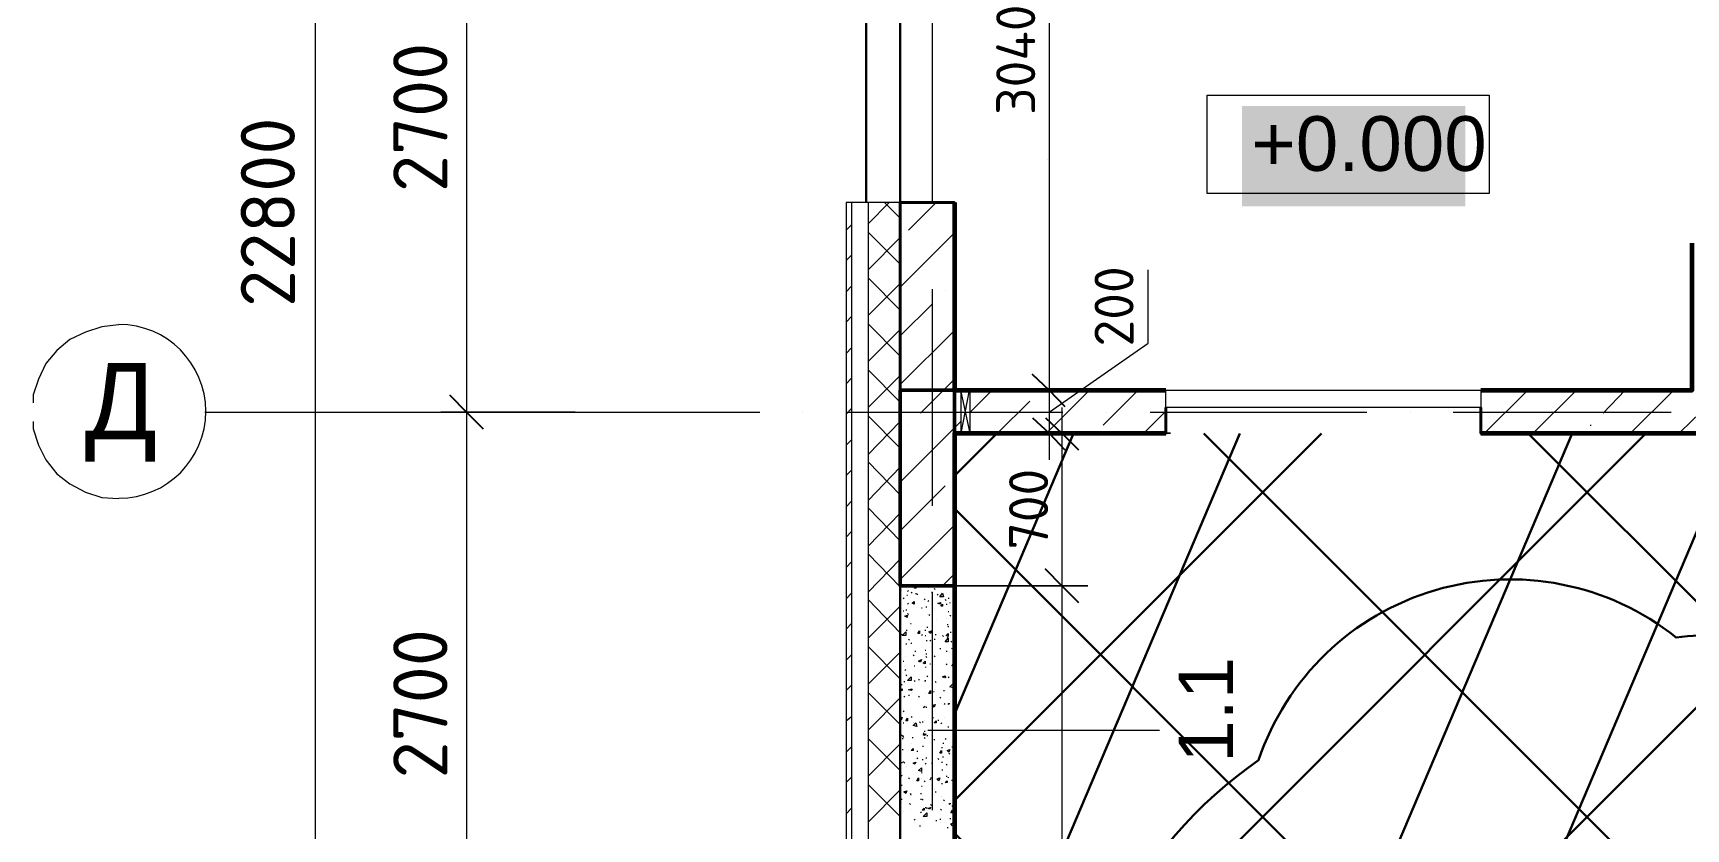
# Model space of a CAD drawing. Header units: millimetres. Extents: x -84737 to 172119, y -43083 to 59399.
# Drawn here: x 2559 to 10175, y 42558 to 46224 of the extents above; entities that cross this region are included whole.
import ezdxf

# ---------------------------------------------------------------- set-up
doc = ezdxf.new("R2010")
doc.units = ezdxf.units.MM
for name, color, linetype, lineweight in [('11) Плинтус ПЛ-2', 70, 'Continuous', 30), ('15) Штукатурка стен СТ-1.1', 161, 'Continuous', 60), ('16) Краска СТ-1.1 стена', 5, 'Continuous', 60), ('17) Краска СТ-3.1 стена', 6, 'Continuous', 60), ('18) Краска ПТ-1 потолок', 31, 'Continuous', 30), ('20) Шпакл. баз. фин Стена', 40, 'Continuous', 60), ('22) Шпакл. баз. фин. Потолок', 102, 'Continuous', 30), ('3) Плинутс ПЛ-1', 6, 'Continuous', 30), ('5) Затарка материала', 160, 'Continuous', 30), ('6) Уборка мусора', 20, 'Continuous', 30)]:
    doc.layers.add(name, color=color, linetype=linetype, lineweight=lineweight)
for name, color, linetype in [('PDF _Аннотации', 7, 'Continuous'), ('PDF _Двери', 7, 'Continuous'), ('PDF _Марки', 7, 'Continuous'), ('PDF _Несущие колонны', 7, 'Continuous'), ('PDF _Обозначения', 7, 'Continuous'), ('PDF _Оси', 7, 'Continuous'), ('PDF _Перекрытия', 7, 'Continuous'), ('PDF _Размеры-100', 7, 'Continuous'), ('PDF _Стены', 7, 'Continuous'), ('PDF _Текст', 7, 'Continuous'), ('PDF _Элементы узлов', 7, 'Continuous')]:
    doc.layers.add(name, color=color, linetype=linetype)
doc.layers.add('PDF _Высотные отметки', color=7, linetype='Continuous', true_color=0xffffff)
doc.styles.add('PDF GOSTCommon', font='arial.ttf')
doc.styles.add('PDF ISOCPEUR', font='isocpeur.ttf')

msp = doc.modelspace()

# ---------------------------------------------------------------- hatches: boundary and pattern name
at = {"layer": '18) Краска ПТ-1 потолок'}
h = msp.add_hatch(dxfattribs=at)
h.set_pattern_fill('ANSI32', color=256, scale=222, angle=22)
h.paths.add_polyline_path([(26915.9, 43368.7), (24507.3, 43368.7), (24507.3, 34077.2), (26915.9, 34077.2)])
h.paths.add_polyline_path([(36427.6, 39178), (36427.6, 34081.4), (26987.8, 34081.4), (26987.8, 40617.2), (29108.6, 40617.2), (29108.6, 39178)])
h.paths.add_polyline_path([(42006.7, 34077.2), (36508, 34077.2), (36508, 44380.4), (42006.7, 44380.4)])
h.paths.add_polyline_path([(21895.5, 43368.7), (24304.1, 43368.7), (24304.1, 34077.2), (21895.5, 34077.2)])
h.paths.add_polyline_path([(12383.8, 39178), (12383.8, 34081.4), (21823.5, 34081.4), (21823.5, 40617.2), (19702.8, 40617.2), (19702.8, 39178)])
h.paths.add_polyline_path([(6804.6, 34077.2), (12303.4, 34077.2), (12303.4, 44380.4), (6804.6, 44380.4)])
h = msp.add_hatch(dxfattribs=at)
h.set_pattern_fill('ANSI32', color=256, scale=222, angle=22)
h.paths.add_polyline_path([(26915.9, 43368.7), (24507.3, 43368.7), (24507.3, 34077.2), (26915.9, 34077.2)])
h.paths.add_polyline_path([(36427.6, 39178), (36427.6, 34081.4), (26987.8, 34081.4), (26987.8, 40617.2), (29108.6, 40617.2), (29108.6, 39178)])
h.paths.add_polyline_path([(42006.7, 34077.2), (36508, 34077.2), (36508, 44380.4), (42006.7, 44380.4)])
h.paths.add_polyline_path([(21895.5, 43368.7), (24304.1, 43368.7), (24304.1, 34077.2), (21895.5, 34077.2)])
h.paths.add_polyline_path([(12383.8, 39178), (12383.8, 34081.4), (21823.5, 34081.4), (21823.5, 40617.2), (19702.8, 40617.2), (19702.8, 39178)])
h.paths.add_polyline_path([(6804.6, 34077.2), (12303.4, 34077.2), (12303.4, 44380.4), (6804.6, 44380.4)])
at = {"layer": '22) Шпакл. баз. фин. Потолок'}
h = msp.add_hatch(dxfattribs=at)
h.set_pattern_fill('ANSI37', color=256, scale=333)
h.paths.add_polyline_path([(26915.9, 43368.7), (24507.3, 43368.7), (24507.3, 34077.2), (26915.9, 34077.2)])
h.paths.add_polyline_path([(36427.6, 39178), (36427.6, 34081.4), (26987.8, 34081.4), (26987.8, 40617.2), (29108.6, 40617.2), (29108.6, 39178)])
h.paths.add_polyline_path([(42006.7, 34077.2), (36508, 34077.2), (36508, 44380.4), (42006.7, 44380.4)])
h.paths.add_polyline_path([(21895.5, 43368.7), (24304.1, 43368.7), (24304.1, 34077.2), (21895.5, 34077.2)])
h.paths.add_polyline_path([(12383.8, 39178), (12383.8, 34081.4), (21823.5, 34081.4), (21823.5, 40617.2), (19702.8, 40617.2), (19702.8, 39178)])
h.paths.add_polyline_path([(6804.6, 34077.2), (12303.4, 34077.2), (12303.4, 44380.4), (6804.6, 44380.4)])
h = msp.add_hatch(dxfattribs=at)
h.set_pattern_fill('ANSI37', color=256, scale=333)
h.paths.add_polyline_path([(26915.9, 43368.7), (24507.3, 43368.7), (24507.3, 34077.2), (26915.9, 34077.2)])
h.paths.add_polyline_path([(36427.6, 39178), (36427.6, 34081.4), (26987.8, 34081.4), (26987.8, 40617.2), (29108.6, 40617.2), (29108.6, 39178)])
h.paths.add_polyline_path([(42006.7, 34077.2), (36508, 34077.2), (36508, 44380.4), (42006.7, 44380.4)])
h.paths.add_polyline_path([(21895.5, 43368.7), (24304.1, 43368.7), (24304.1, 34077.2), (21895.5, 34077.2)])
h.paths.add_polyline_path([(12383.8, 39178), (12383.8, 34081.4), (21823.5, 34081.4), (21823.5, 40617.2), (19702.8, 40617.2), (19702.8, 39178)])
h.paths.add_polyline_path([(6804.6, 34077.2), (12303.4, 34077.2), (12303.4, 44380.4), (6804.6, 44380.4)])

# ---------------------------------------------------------------- linework, layer by layer
at = {"layer": '11) Плинтус ПЛ-2'}
for points in [[(7778.2, 44380.4), (6804.6, 44380.4), (6804.6, 34077.2), (12303.4, 34077.2), (12303.4, 37480.5)], [(12303.4, 38928.2), (12303.4, 44380.4), (9230.2, 44380.4)]]:
    msp.add_lwpolyline(points, dxfattribs=at)
at = {"layer": '15) Штукатурка стен СТ-1.1'}
for points in [[(7778.2, 44380.4), (6804.6, 44380.4), (6804.6, 34077.2), (12303.4, 34077.2), (12303.4, 37480.5)], [(12303.4, 38928.2), (12303.4, 44380.4), (9230.2, 44380.4)]]:
    msp.add_lwpolyline(points, dxfattribs=at)
at = {"layer": '16) Краска СТ-1.1 стена'}
for points in [[(7778.2, 44380.4), (6804.6, 44380.4), (6804.6, 34077.2), (12303.4, 34077.2), (12303.4, 37480.5)], [(12303.4, 38928.2), (12303.4, 44380.4), (9230.2, 44380.4)]]:
    msp.add_lwpolyline(points, dxfattribs=at)
at = {"layer": '17) Краска СТ-3.1 стена'}
for points in [[(6804.6, 45443.3), (6804.6, 44579.7), (7778.3, 44579.7)], [(9230.3, 44579.7), (10203.9, 44579.7), (10203.9, 45257)]]:
    msp.add_lwpolyline(points, dxfattribs=at)
at = {"layer": '20) Шпакл. баз. фин Стена'}
for points in [[(6804.6, 45443.3), (6804.6, 44579.7), (7778.3, 44579.7)], [(9230.3, 44579.7), (10203.9, 44579.7), (10203.9, 45257)], [(7778.2, 44380.4), (6804.6, 44380.4), (6804.6, 34077.2), (12303.4, 34077.2), (12303.4, 37480.5)], [(12303.4, 38928.2), (12303.4, 44380.4), (9230.2, 44380.4)]]:
    msp.add_lwpolyline(points, dxfattribs=at)
at = {"layer": '3) Плинутс ПЛ-1'}
for points in [[(6804.6, 45443.3), (6804.6, 44579.7), (7778.3, 44579.7)], [(9230.3, 44579.7), (10203.9, 44579.7), (10203.9, 45257)]]:
    msp.add_lwpolyline(points, dxfattribs=at)
at = {"layer": '5) Затарка материала'}
msp.add_lwpolyline([(8205.8, 39377.1, -0.520567), (8205.8, 42875.2, -0.520567), (10129.9, 43440, -0.520567), (11101.4, 42416.7, -0.520567), (11088.6, 39377.1, -0.520567)], format="xyb", close=True, dxfattribs=at)
at = {"layer": '6) Уборка мусора'}
msp.add_lwpolyline([(8205.8, 39377.1, -0.520567), (8205.8, 42875.2, -0.520567), (10129.9, 43440, -0.520567), (11101.4, 42416.7, -0.520567), (11088.6, 39377.1, -0.520567)], format="xyb", close=True, dxfattribs=at)
at = {"layer": 'PDF _Аннотации', "lineweight": 9}
msp.add_lwpolyline([(7968.8, 45485.6), (7968.8, 45938.6), (9268.3, 45938.6), (9268.3, 45485.6)], close=True, dxfattribs=at)
at = {"layer": 'PDF _Высотные отметки', "transparency": 33554559}
for points in [[(8129.6, 45887.8), (8129.6, 45426.3), (9158.3, 45887.8)], [(8129.6, 45426.3), (9158.3, 45887.8), (9158.3, 45426.3)]]:
    msp.add_solid(points, dxfattribs=at)
at = {"layer": 'PDF _Двери', "lineweight": 18}
msp.add_lwpolyline([(9230.3, 44499.3), (7778.3, 44499.3), (7778.3, 44579.7), (9230.3, 44579.7)], close=True, dxfattribs=at)
at = {"layer": 'PDF _Марки', "lineweight": 9}
msp.add_lwpolyline([(6681.9, 43013.4), (7748.6, 43013.4)], dxfattribs=at)
at = {"layer": 'PDF _Несущие колонны', "lineweight": 50}
msp.add_lwpolyline([(6804.6, 43678), (6804.6, 44579.7), (6554.9, 44579.7), (6554.9, 43678)], close=True, dxfattribs=at)
at = {"layer": 'PDF _Несущие колонны', "lineweight": 9}
for points in [[(6648, 44473.9), (6753.8, 44579.7)], [(6554.9, 44156.4), (6804.6, 44406.1)], [(6593, 44418.8), (6593, 44418.8)], [(6554.9, 43932), (6762.3, 44139.4)], [(6554.9, 43707.7), (6804.6, 43957.4)], [(6749.6, 43678), (6804.6, 43733.1)]]:
    msp.add_lwpolyline(points, dxfattribs=at)
at = {"layer": 'PDF _Обозначения', "lineweight": 9}
for points in [[(7232.2, 45642.2), (7232.2, 45642.2)], [(7232.2, 45642.2), (7232.2, 45642.2)], [(9022.8, 45642.2), (9022.8, 45642.2)], [(9022.8, 45642.2), (9022.8, 45642.2)]]:
    msp.add_lwpolyline(points, dxfattribs=at)
at = {"layer": 'PDF _Оси', "lineweight": 9}
for points in [[(6703, 45447.5), (6703, 46446.5)], [(6703, 45248.5), (6703, 45248.5)], [(6703, 44046.3), (6703, 45045.4)], [(2952.4, 44880.3), (2876.2, 44871.8), (2800, 44846.4), (2728.1, 44812.5), (2668.8, 44761.7), (2618, 44702.5), (2584.1, 44630.5), (2558.7, 44558.5), (2558.7, 44520.4)], [(2558.7, 44435.8), (2558.7, 44401.9), (2584.1, 44325.7), (2618, 44258), (2668.8, 44194.5), (2728.1, 44147.9), (2800, 44109.8), (2876.2, 44084.4), (2952.4, 44080.2)], [(3350.4, 44478.1), (4506, 44478.1)], [(4705, 44478.1), (4705, 44478.1)], [(4903.9, 44478.1), (5907.2, 44478.1)], [(6106.2, 44478.1), (6106.2, 44478.1)], [(6305.1, 44478.1), (7304.2, 44478.1)], [(7503.1, 44478.1), (7503.1, 44478.1)], [(7706.3, 44478.1), (8705.3, 44478.1)], [(8904.3, 44478.1), (8904.3, 44478.1)], [(9103.3, 44478.1), (10106.5, 44478.1)], [(6703, 43847.4), (6703, 43847.4)], [(6703, 42645.1), (6703, 43648.4)]]:
    msp.add_lwpolyline(points, dxfattribs=at)
msp.add_arc((2954.7, 44482), 400, 270, 90, dxfattribs=at)
at = {"layer": 'PDF _Перекрытия', "lineweight": 30}
msp.add_lwpolyline([(6554.9, 47145), (6554.9, 45443.3)], dxfattribs=at)
at = {"layer": 'PDF _Размеры-100', "lineweight": 9}
for points in [[(3858.3, 56898.3), (3858.3, 33857)], [(4556.8, 56898.3), (4556.8, 54680.1), (4556.8, 52876.7), (4556.8, 51077.6), (4556.8, 49879.7), (4556.8, 47178.9), (4556.8, 44478.1), (4556.8, 41777.3), (4556.8, 39377.1), (4556.8, 36380), (5056.3, 36380), (4438.3, 36380), (5056.3, 36380), (4556.8, 36380), (4556.8, 33857)], [(7240.7, 54697), (7240.7, 47818.1), (7240.7, 47619.1), (7240.7, 44579.7), (7740.2, 44579.7), (7117.9, 44579.7), (7740.2, 44579.7), (7240.7, 44579.7), (7240.7, 44258)], [(7240.7, 44478.1), (7697.8, 44795.6), (7697.8, 45134.2)], [(7299.9, 44499.3), (7299.9, 43678), (7299.9, 40079.8), (7299.9, 39178.2), (7299.9, 37980.2), (7299.9, 36777.9), (7299.9, 35579.9), (7299.9, 35152.4), (7299.9, 34851.8), (7299.9, 34729.1), (6800.4, 34729.1), (7418.4, 34729.1), (6800.4, 34729.1), (7299.9, 34729.1), (7299.9, 33958.6)], [(7117.9, 44380.7), (7740.2, 44380.7), (7240.7, 44380.7)], [(7181.4, 44380.7), (7799.4, 44380.7), (7299.9, 44380.7)]]:
    msp.add_lwpolyline(points, dxfattribs=at)
at = {"layer": 'PDF _Размеры-100', "lineweight": 25}
for points in [[(7312.6, 44503.5), (7240.7, 44579.7), (7164.5, 44651.7), (7240.7, 44579.7)], [(4633, 44401.9), (4556.8, 44478.1), (4480.6, 44554.3), (4556.8, 44478.1)], [(7376.1, 43601.8), (7299.9, 43678), (7223.7, 43754.2), (7299.9, 43678)]]:
    msp.add_lwpolyline(points, close=True, dxfattribs=at)
at = {"layer": 'PDF _Размеры-100', "lineweight": 9}
for points in [[(4556.8, 44478.1), (5056.3, 44478.1), (4438.3, 44478.1), (5056.3, 44478.1)], [(7299.9, 43678), (6800.4, 43678), (7418.4, 43678), (6800.4, 43678)]]:
    msp.add_lwpolyline(points, close=True, dxfattribs=at)
at = {"layer": 'PDF _Размеры-100', "lineweight": 25}
for points in [[(7164.5, 44452.7), (7240.7, 44380.7), (7312.6, 44304.5)], [(7223.7, 44452.7), (7299.9, 44380.7), (7376.1, 44304.5)]]:
    msp.add_lwpolyline(points, dxfattribs=at)
at = {"layer": 'PDF _Стены', "lineweight": 30}
msp.add_lwpolyline([(6398.2, 45443.3), (6398.2, 47145)], dxfattribs=at)
at = {"layer": 'PDF _Стены', "lineweight": 18}
for points in [[(6554.9, 45443.3), (6305.1, 45443.3), (6305.1, 39178.2), (6554.9, 39178.2), (6554.9, 40079.8)], [(6330.5, 45443.3), (6330.5, 39178.2)], [(6406.7, 45443.3), (6406.7, 39178.2)], [(6554.9, 43678), (6554.9, 44579.7)]]:
    msp.add_lwpolyline(points, dxfattribs=at)
at = {"layer": 'PDF _Стены', "lineweight": 9}
for points in [[(6406.7, 45345.9), (6504.1, 45443.3)], [(6554.9, 45371.3), (6482.9, 45443.3)], [(6593, 45316.3), (6720, 45443.3)], [(6305.1, 45316.3), (6330.5, 45341.7)], [(6554.9, 45159.6), (6406.7, 45307.8)], [(6406.7, 45134.2), (6554.9, 45282.4)], [(6554.9, 45053.8), (6804.6, 45303.6)], [(6305.1, 45176.6), (6330.5, 45202)], [(6554.9, 44948), (6406.7, 45096.1)], [(6305.1, 45032.7), (6330.5, 45058.1)], [(6406.7, 44922.6), (6554.9, 45070.7)], [(6762.3, 45036.9), (6762.3, 45036.9)], [(6554.9, 44829.5), (6703, 44977.6)], [(6305.1, 44893), (6330.5, 44918.4)], [(6554.9, 44736.3), (6406.7, 44884.5)], [(6406.7, 44710.9), (6554.9, 44859.1)], [(6554.9, 44605.1), (6804.6, 44854.9)], [(6305.1, 44749), (6330.5, 44774.4)], [(6305.1, 44609.3), (6330.5, 44634.7)], [(6554.9, 44524.7), (6406.7, 44672.8)], [(6406.7, 44499.3), (6554.9, 44647.4)], [(6753.8, 44579.7), (6804.6, 44630.5)], [(6876.6, 44478.1), (6978.2, 44579.7)], [(7228, 44380.7), (7426.9, 44579.7)], [(7490.4, 44418.8), (7651.3, 44579.7)], [(9247.2, 44380.7), (9446.1, 44579.7)], [(9471.5, 44380.7), (9670.5, 44579.7)], [(9793.3, 44473.9), (9894.9, 44579.7)], [(9920.3, 44380.7), (10119.2, 44579.7)], [(6305.1, 44469.6), (6330.5, 44495)], [(7003.6, 44380.7), (7151.8, 44528.9)], [(7676.7, 44380.7), (7778.3, 44482.3)], [(10144.6, 44380.7), (10203.9, 44440), (10297, 44528.9)], [(6554.9, 44313), (6406.7, 44461.2)], [(6406.7, 44283.4), (6554.9, 44435.8)], [(6804.6, 44406.1), (6834.3, 44435.8)], [(9734, 44418.8), (9738.2, 44418.8)], [(6305.1, 44325.7), (6330.5, 44351.1)], [(6305.1, 44186), (6330.5, 44211.4)], [(6554.9, 44097.1), (6406.7, 44249.5)], [(6406.7, 44071.7), (6554.9, 44224.1)], [(6305.1, 44042.1), (6330.5, 44067.5)], [(6554.9, 43885.5), (6406.7, 44037.9)], [(6406.7, 43860.1), (6554.9, 44012.5)], [(6305.1, 43902.4), (6330.5, 43927.8)], [(6554.9, 43656.9), (6559.1, 43656.9), (6554.9, 43673.8), (6406.7, 43826.2)], [(6406.7, 43648.4), (6554.9, 43800.8)], [(6305.1, 43762.7), (6330.5, 43788.1)], [(6305.1, 43618.8), (6330.5, 43644.2)], [(6554.9, 43673.8), (6554.9, 43673.8)], [(6588.7, 43652.6), (6593, 43656.9)], [(6605.7, 43648.4), (6609.9, 43644.2)], [(6626.8, 43644.2), (6626.8, 43639.9)], [(6686.1, 43669.6), (6686.1, 43669.6)], [(6698.8, 43648.4), (6703, 43648.4)], [(6711.5, 43665.3), (6715.7, 43661.1)], [(6554.9, 43462.1), (6406.7, 43614.5)], [(6406.7, 43436.7), (6554.9, 43584.9)], [(6567.6, 43623), (6571.8, 43618.8)], [(6580.3, 43568), (6584.5, 43568)], [(6584.5, 43635.7), (6588.7, 43635.7)], [(6588.7, 43593.4), (6593, 43597.6)], [(6631.1, 43639.9), (6635.3, 43639.9)], [(6652.2, 43576.4), (6656.5, 43576.4)], [(6664.9, 43618.8), (6669.2, 43614.5)], [(6673.4, 43580.7), (6677.6, 43580.7)], [(6681.9, 43606.1), (6686.1, 43610.3)], [(6724.2, 43639.9), (6728.4, 43635.7)], [(6762.3, 43614.5), (6766.5, 43610.3)], [(6766.5, 43593.4), (6770.8, 43593.4)], [(6779.2, 43618.8), (6779.2, 43623)], [(6783.5, 43601.8), (6783.5, 43597.6)], [(6305.1, 43479.1), (6330.5, 43504.5)], [(6567.6, 43563.7), (6571.8, 43563.7)], [(6584.5, 43534.1), (6588.7, 43534.1)], [(6588.7, 43551), (6593, 43546.8)], [(6601.4, 43504.5), (6605.7, 43504.5)], [(6681.9, 43546.8), (6681.9, 43546.8)], [(6686.1, 43546.8), (6690.3, 43542.6)], [(6720, 43521.4), (6720, 43521.4)], [(6766.5, 43525.6), (6766.5, 43525.6)], [(6770.8, 43500.2), (6775, 43500.2)], [(6775, 43559.5), (6779.2, 43559.5)], [(6775, 43491.8), (6775, 43487.5)], [(6783.5, 43542.6), (6787.7, 43538.3)], [(6554.9, 43453.7), (6554.9, 43453.7)], [(6554.9, 43432.5), (6559.1, 43432.5)], [(6559.1, 43453.7), (6563.3, 43453.7)], [(6584.5, 43470.6), (6584.5, 43474.8)], [(6593, 43432.5), (6597.2, 43428.3)], [(6605.7, 43415.6), (6605.7, 43411.3)], [(6652.2, 43453.7), (6656.5, 43449.4)], [(6669.2, 43474.8), (6669.2, 43470.6)], [(6669.2, 43449.4), (6673.4, 43449.4)], [(6677.6, 43487.5), (6681.9, 43487.5)], [(6677.6, 43424), (6677.6, 43428.3)], [(6690.3, 43428.3), (6694.6, 43424)], [(6711.5, 43432.5), (6715.7, 43432.5)], [(6715.7, 43453.7), (6720, 43453.7)], [(6749.6, 43449.4), (6753.8, 43445.2)], [(6770.8, 43436.7), (6775, 43441)], [(6787.7, 43462.1), (6787.7, 43466.4)], [(6787.7, 43424), (6791.9, 43419.8)], [(6305.1, 43335.1), (6330.5, 43360.5)], [(6554.9, 43250.5), (6406.7, 43398.6)], [(6406.7, 43225.1), (6554.9, 43373.2)], [(6580.3, 43411.3), (6584.5, 43411.3)], [(6580.3, 43352.1), (6580.3, 43352.1)], [(6614.1, 43360.5), (6618.4, 43356.3)], [(6622.6, 43377.5), (6626.8, 43377.5)], [(6669.2, 43381.7), (6673.4, 43381.7)], [(6673.4, 43364.8), (6677.6, 43364.8)], [(6673.4, 43352.1), (6677.6, 43347.8)], [(6711.5, 43356.3), (6715.7, 43352.1)], [(6736.9, 43390.2), (6741.1, 43390.2)], [(6766.5, 43377.5), (6770.8, 43377.5)], [(6783.5, 43369), (6783.5, 43369)], [(6567.6, 43330.9), (6571.8, 43330.9)], [(6576, 43305.5), (6576, 43305.5)], [(6576, 43288.6), (6580.3, 43292.8)], [(6580.3, 43267.4), (6584.5, 43263.2)], [(6618.4, 43309.7), (6622.6, 43309.7)], [(6673.4, 43301.3), (6673.4, 43305.5)], [(6677.6, 43263.2), (6681.9, 43258.9)], [(6690.3, 43318.2), (6694.6, 43318.2)], [(6758.1, 43263.2), (6758.1, 43263.2)], [(6766.5, 43314), (6770.8, 43318.2)], [(6804.6, 43267.4), (6804.6, 43267.4)], [(6305.1, 43195.4), (6330.5, 43220.8)], [(6554.9, 43038.8), (6406.7, 43187)], [(6559.1, 43225.1), (6563.3, 43220.8)], [(6571.8, 43237.8), (6576, 43237.8)], [(6576, 43229.3), (6576, 43229.3)], [(6618.4, 43242), (6622.6, 43237.8)], [(6639.5, 43246.2), (6643.8, 43246.2)], [(6669.2, 43237.8), (6669.2, 43242), (6673.4, 43242)], [(6707.3, 43191.2), (6711.5, 43191.2)], [(6711.5, 43199.7), (6711.5, 43199.7)], [(6715.7, 43237.8), (6720, 43233.5)], [(6753.8, 43195.4), (6758.1, 43195.4)], [(6762.3, 43254.7), (6766.5, 43258.9)], [(6762.3, 43195.4), (6762.3, 43195.4)], [(6775, 43258.9), (6779.2, 43254.7)], [(6775, 43258.9), (6775, 43258.9)], [(6406.7, 43013.4), (6554.9, 43161.6)], [(6571.8, 43165.8), (6576, 43170)], [(6593, 43174.3), (6597.2, 43174.3)], [(6605.7, 43182.7), (6605.7, 43182.7)], [(6639.5, 43170), (6643.8, 43165.8)], [(6660.7, 43119.3), (6664.9, 43119.3), (6669.2, 43123.5)], [(6669.2, 43182.7), (6669.2, 43182.7)], [(6673.4, 43119.3), (6677.6, 43119.3)], [(6707.3, 43123.5), (6711.5, 43123.5)], [(6736.9, 43165.8), (6741.1, 43161.6)], [(6758.1, 43131.9), (6762.3, 43136.2)], [(6775, 43131.9), (6779.2, 43136.2), (6783.5, 43136.2)], [(6305.1, 43055.8), (6330.5, 43076.9)], [(6554.9, 43068.5), (6563.3, 43072.7), (6559.1, 43060), (6554.9, 43064.2)], [(6567.6, 43102.3), (6571.8, 43098.1)], [(6567.6, 43047.3), (6571.8, 43047.3)], [(6571.8, 43106.6), (6571.8, 43106.6)], [(6605.7, 43076.9), (6609.9, 43072.7)], [(6614.1, 43047.3), (6614.1, 43047.3)], [(6643.8, 43051.5), (6648, 43047.3)], [(6656.5, 43051.5), (6660.7, 43051.5)], [(6664.9, 43060), (6664.9, 43060)], [(6703, 43072.7), (6707.3, 43068.5)], [(6728.4, 43060), (6732.7, 43060)], [(6741.1, 43047.3), (6745.4, 43043.1)], [(6758.1, 43072.7), (6758.1, 43072.7)], [(6800.4, 43068.5), (6804.6, 43064.2)], [(6554.9, 42827.2), (6406.7, 42975.3)], [(6559.1, 42992.3), (6563.3, 42988)], [(6563.3, 42975.3), (6567.6, 42975.3)], [(6571.8, 42979.6), (6567.6, 42983.8), (6567.6, 42988)], [(6609.9, 42979.6), (6614.1, 42979.6)], [(6660.7, 42996.5), (6664.9, 43000.7)], [(6664.9, 43009.2), (6669.2, 43009.2)], [(6664.9, 42979.6), (6669.2, 42975.3)], [(6677.6, 42988), (6681.9, 42988)], [(6711.5, 42971.1), (6711.5, 42966.9)], [(6753.8, 43013.4), (6758.1, 43013.4)], [(6762.3, 42975.3), (6766.5, 42971.1)], [(6775, 43030.4), (6775, 43026.1)], [(6796.2, 43005), (6796.2, 43005)], [(6305.1, 42911.8), (6330.5, 42937.2)], [(6406.7, 42801.8), (6554.9, 42949.9)], [(6563.3, 42924.5), (6567.6, 42924.5)], [(6563.3, 42907.6), (6563.3, 42907.6)], [(6605.7, 42949.9), (6605.7, 42949.9)], [(6631.1, 42916.1), (6635.3, 42916.1)], [(6631.1, 42886.4), (6635.3, 42882.2)], [(6660.7, 42937.2), (6660.7, 42941.5)], [(6673.4, 42886.4), (6677.6, 42886.4)], [(6728.4, 42882.2), (6732.7, 42878)], [(6745.4, 42933), (6749.6, 42933)], [(6749.6, 42890.7), (6753.8, 42890.7)], [(6753.8, 42949.9), (6753.8, 42954.2)], [(6779.2, 42907.6), (6783.5, 42903.4)], [(6791.9, 42937.2), (6796.2, 42937.2)], [(6559.1, 42801.8), (6563.3, 42806)], [(6563.3, 42861), (6563.3, 42865.3)], [(6567.6, 42869.5), (6567.6, 42865.3)], [(6571.8, 42865.3), (6576, 42861)], [(6584.5, 42844.1), (6584.5, 42844.1)], [(6656.5, 42822.9), (6639.5, 42827.2), (6652.2, 42839.9), (6652.2, 42822.9)], [(6652.2, 42814.5), (6656.5, 42818.7)], [(6656.5, 42878), (6660.7, 42878)], [(6669.2, 42861), (6673.4, 42856.8)], [(6698.8, 42861), (6703, 42861)], [(6745.4, 42865.3), (6749.6, 42865.3)], [(6749.6, 42827.2), (6749.6, 42831.4)], [(6766.5, 42856.8), (6770.8, 42852.6)], [(6305.1, 42772.1), (6330.5, 42797.5)], [(6554.9, 42615.5), (6406.7, 42763.7)], [(6406.7, 42590.1), (6554.9, 42738.3)], [(6559.1, 42759.4), (6563.3, 42759.4)], [(6559.1, 42742.5), (6559.1, 42742.5)], [(6593, 42793.3), (6597.2, 42789.1)], [(6652.2, 42789.1), (6652.2, 42789.1)], [(6652.2, 42755.2), (6656.5, 42755.2)], [(6664.9, 42780.6), (6669.2, 42776.4)], [(6690.3, 42789.1), (6694.6, 42784.8)], [(6694.6, 42793.3), (6698.8, 42793.3)], [(6711.5, 42738.3), (6711.5, 42738.3)], [(6715.7, 42729.8), (6720, 42729.8)], [(6745.4, 42767.9), (6749.6, 42767.9)], [(6766.5, 42801.8), (6770.8, 42801.8)], [(6775, 42797.5), (6775, 42793.3)], [(6791.9, 42784.8), (6791.9, 42780.6)], [(6305.1, 42628.2), (6330.5, 42653.6)], [(6554.9, 42679), (6559.1, 42683.2)], [(6559.1, 42695.9), (6563.3, 42695.9)], [(6597.2, 42674.8), (6601.4, 42670.5)], [(6601.4, 42717.1), (6605.7, 42717.1), (6601.4, 42721.3)], [(6648, 42721.3), (6652.2, 42721.3)], [(6648, 42695.9), (6652.2, 42695.9)], [(6656.5, 42695.9), (6660.7, 42691.7)], [(6669.2, 42657.8), (6673.4, 42657.8), (6677.6, 42653.6)], [(6694.6, 42670.5), (6698.8, 42666.3)], [(6745.4, 42708.6), (6745.4, 42708.6)], [(6753.8, 42691.7), (6758.1, 42687.5)], [(6779.2, 42674.8), (6783.5, 42670.5)], [(6783.5, 42674.8), (6787.7, 42674.8)], [(6791.9, 42666.3), (6796.2, 42662.1)], [(6554.9, 42645.1), (6559.1, 42645.1)], [(6554.9, 42619.7), (6554.9, 42619.7)], [(6554.9, 42577.4), (6554.9, 42577.4)], [(6567.6, 42636.7), (6567.6, 42636.7)], [(6601.4, 42649.4), (6601.4, 42649.4)], [(6618.4, 42602.8), (6622.6, 42598.6)], [(6622.6, 42585.9), (6622.6, 42585.9)], [(6648, 42632.4), (6652.2, 42636.7)], [(6720, 42598.6), (6720, 42594.3)], [(6736.9, 42602.8), (6741.1, 42602.8)], [(6741.1, 42645.1), (6745.4, 42649.4)], [(6741.1, 42585.9), (6741.1, 42585.9)], [(6783.5, 42607), (6787.7, 42607)], [(6643.8, 42573.2), (6648, 42573.2)], [(6770.8, 42564.7), (6775, 42564.7)]]:
    msp.add_lwpolyline(points, dxfattribs=at)
at = {"layer": 'PDF _Стены', "lineweight": 40}
for points in [[(6834.3, 44380.7), (6804.6, 44380.7), (6804.6, 45443.3), (6554.9, 45443.3), (6554.9, 44579.7), (6834.3, 44579.7)], [(6554.9, 44579.7), (6554.9, 45443.3)], [(10203.9, 45257), (10203.9, 44579.7), (9230.3, 44579.7)], [(9230.3, 44499.3), (9230.3, 44380.7), (10407.1, 44380.7), (10407.1, 45079.2)], [(7778.3, 44579.7), (6876.6, 44579.7)], [(6876.6, 44380.7), (7778.3, 44380.7), (7778.3, 44499.3)]]:
    msp.add_lwpolyline(points, dxfattribs=at)
at = {"layer": 'PDF _Стены', "lineweight": 30}
msp.add_lwpolyline([(6554.9, 40079.8), (6804.6, 40079.8), (6804.6, 43678), (6554.9, 43678)], close=True, dxfattribs=at)
at = {"layer": 'PDF _Стены', "lineweight": 9}
for points in [[(6631.1, 43678), (6626.8, 43665.3), (6618.4, 43669.6)], [(6753.8, 43627.2), (6736.9, 43627.2), (6749.6, 43644.2)], [(6618.4, 43606.1), (6618.4, 43593.4), (6609.9, 43597.6)], [(6741.1, 43601.8), (6736.9, 43593.4), (6728.4, 43597.6)], [(6749.6, 43593.4), (6749.6, 43584.9), (6741.1, 43584.9)], [(6588.7, 43542.6), (6584.5, 43534.1), (6576, 43538.3)], [(6580.3, 43449.4), (6563.3, 43449.4), (6580.3, 43466.4)], [(6643.8, 43470.6), (6643.8, 43457.9), (6635.3, 43457.9)], [(6698.8, 43470.6), (6694.6, 43457.9), (6686.1, 43466.4)], [(6775, 43419.8), (6762.3, 43419.8), (6775, 43436.7)], [(6775, 43457.9), (6775, 43445.2), (6766.5, 43449.4)], [(6652.2, 43339.4), (6648, 43326.7), (6639.5, 43330.9)], [(6804.6, 43394.4), (6800.4, 43385.9), (6791.9, 43390.2)], [(6669.2, 43330.9), (6669.2, 43318.2), (6660.7, 43322.4)], [(6762.3, 43263.2), (6758.1, 43254.7), (6749.6, 43258.9)], [(6800.4, 43318.2), (6800.4, 43309.7), (6791.9, 43309.7)], [(6563.3, 43203.9), (6563.3, 43195.4), (6554.9, 43195.4)], [(6605.7, 43242), (6588.7, 43242), (6605.7, 43258.9)], [(6609.9, 43203.9), (6605.7, 43195.4), (6593, 43199.7)], [(6694.6, 43195.4), (6694.6, 43182.7), (6686.1, 43182.7)], [(6800.4, 43208.1), (6783.5, 43212.4), (6800.4, 43229.3)], [(6715.7, 43131.9), (6711.5, 43119.3), (6703, 43127.7)], [(6588.7, 43068.5), (6588.7, 43055.8), (6580.3, 43055.8)], [(6631.1, 43030.4), (6614.1, 43034.6), (6626.8, 43047.3)], [(6720, 43055.8), (6720, 43047.3), (6711.5, 43047.3)], [(6673.4, 42996.5), (6669.2, 42988), (6660.7, 42992.3)], [(6614.1, 42928.8), (6614.1, 42920.3), (6605.7, 42920.3)], [(6745.4, 42920.3), (6745.4, 42907.6), (6736.9, 42907.6)], [(6783.5, 42924.5), (6779.2, 42911.8), (6770.8, 42920.3)], [(6626.8, 42865.3), (6622.6, 42856.8), (6614.1, 42861)], [(6584.5, 42734), (6580.3, 42721.3), (6571.8, 42729.8)], [(6639.5, 42793.3), (6639.5, 42780.6), (6631.1, 42780.6)], [(6736.9, 42793.3), (6732.7, 42780.6), (6724.2, 42789.1)], [(6770.8, 42780.6), (6770.8, 42772.1), (6762.3, 42772.1)], [(6664.9, 42653.6), (6664.9, 42645.1), (6656.5, 42645.1)], [(6694.6, 42657.8), (6690.3, 42649.4), (6681.9, 42653.6)], [(6677.6, 42615.5), (6660.7, 42615.5), (6677.6, 42632.4)], [(6796.2, 42645.1), (6796.2, 42632.4), (6787.7, 42632.4)], [(6800.4, 42585.9), (6796.2, 42573.2), (6787.7, 42581.6)]]:
    msp.add_lwpolyline(points, close=True, dxfattribs=at)
at = {"layer": 'PDF _Элементы узлов', "lineweight": 18}
msp.add_lwpolyline([(6876.6, 44380.7), (6876.6, 44579.7), (6834.3, 44579.7), (6834.3, 44380.7)], close=True, dxfattribs=at)
at = {"layer": 'PDF _Элементы узлов', "lineweight": 9}
for points in [[(6876.6, 44380.7), (6834.3, 44579.7)], [(6872.4, 44579.7), (6834.3, 44380.7)]]:
    msp.add_lwpolyline(points, dxfattribs=at)

# ---------------------------------------------------------------- texts
at = {"layer": 'PDF _Текст', "attachment_point": 4, "rotation": 90}
for s, insert, char_height, style in [('3040', (7086.9, 45847.3), 180, 'PDF ISOCPEUR'), ('2700', (4343.3, 45491.7), 250, 'PDF ISOCPEUR'), ('22800', (3640.6, 44962.5), 250, 'PDF ISOCPEUR'), ('200', (7539.9, 44780.5), 180, 'PDF ISOCPEUR'), ('700', (7146.2, 43844.9), 180, 'PDF ISOCPEUR'), ('2700', (4343.3, 42790.8), 250, 'PDF ISOCPEUR'), ('1.1', (7963, 42862.8), 251.59, 'PDF GOSTCommon')]:
    msp.add_mtext(s, dxfattribs=dict(at, insert=insert, char_height=char_height, style=style))
at = {"layer": 'PDF _Текст', "attachment_point": 4, "style": 'PDF GOSTCommon'}
for s, insert, char_height in [('+0.000', (8172.3, 45713.7), 251.59), ('Д', (2795.9, 44477.4), 352.2)]:
    msp.add_mtext(s, dxfattribs=dict(at, insert=insert, char_height=char_height))

doc.saveas('drawing.dxf')
